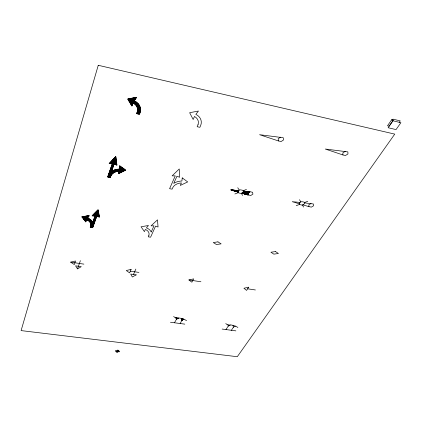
<?xml version="1.0" encoding="UTF-8"?>
<svg xmlns="http://www.w3.org/2000/svg" width="422" height="422" viewBox="0 0 422 422"><rect width="100%" height="100%" fill="white"/><g stroke="black" fill="none" stroke-linecap="round" stroke-linejoin="round"><path stroke-width="0.63" d="M238.029 191.097L237.876 191.767A2.516 1.746 -10.5 0 0 238.145 192.432A2.827 1.962 -10.5 0 0 238.773 192.954L240.682 193.355A3.096 2.147 -10.5 0 0 241.801 193.134A2.516 1.746 -10.5 0 0 242.671 192.685L243.367 191.424A2.511 1.741 -10.5 0 0 243.104 190.755A2.827 1.957 -10.5 0 0 242.481 190.232L240.461 189.847A2.827 1.957 -10.5 0 0 239.438 190.048A2.516 1.746 -10.5 0 0 238.567 190.501L238.029 191.097L237.649 190.533M85.735 221.856L86.542 219.625A8.836 5.897 1.8 0 1 90.746 225.654L90.197 227.294L92.661 227.706L96.738 216.191L94.328 213.574M77.49 268.872L81.261 266.678L75.564 265.828L77.49 268.872L80.386 260.654M140.173 112.321L139.471 114.272L136.628 113.655L137.356 111.582A10.334 8.187 0.1 0 0 132.993 102.947L131.896 106.096L127.681 99.017L136.644 97.271L134.228 100.716A13.314 10.55 0.1 0 1 140.173 112.321L137.472 108.48M133.442 274.479L135.852 269.072M174.46 322.777L176.533 319.164M180.125 323.521L181.966 320.272M225.96 329.566L228.255 326.058M231.388 330.278L233.471 327.134M392.945 120.803L388.145 127.734L396.042 129.586L400.9 122.696L392.033 120.565L393.003 119.162L400.23 120.887L399.249 122.285M280.588 137.145L278.172 138.754L278.462 140.943L281.152 141.528L283.563 139.93L283.289 137.736L259.577 134.697L278.462 140.943M245.862 191.351L248.162 195.027L247.846 193.165L250.035 191.767L252.572 192.258L252.915 194.136L250.731 195.523L241.753 193.149M345.323 151.329L342.854 152.869L342.944 154.953L345.481 155.507L347.944 153.983L347.87 151.888L325.304 149.04L342.944 154.953M311.025 203.52L308.788 204.86L308.962 206.653L311.362 207.112L313.593 205.783L313.43 203.984L304.578 202.887M178.48 318.056L176.486 319.19L175.974 317.803M183.813 319.227L181.929 320.293L181.27 318.457M230.296 325.003L228.265 326.095L227.896 324.755M235.36 326.127L233.435 327.156L232.965 325.383M234.89 193.978L238.325 192.632M243.109 190.755L246.474 189.436M296.212 205.662L299.646 204.369M304.431 202.565A2.474 1.635 -14.2 0 1 304.621 203.204L303.835 204.412A2.474 1.635 -14.3 0 1 302.954 204.839A3.049 2.015 -14.3 0 1 301.857 205.055L300.047 204.67A2.785 1.841 -14.2 0 1 299.488 204.174A2.474 1.635 -14.2 0 1 299.293 203.541L300.068 202.328A2.474 1.635 -14.2 0 1 300.949 201.895A2.78 1.836 -14.2 0 1 301.957 201.695L303.872 202.064A2.78 1.836 -14.2 0 1 304.431 202.565L307.796 201.294M70.648 262.141L75.533 260.991L74.298 264.573L70.648 262.141L83.883 264.135M188.908 279.955L193.687 278.879L191.873 282.197L188.908 279.955L200.919 281.764M299.958 202.439L292.224 201.679L299.319 203.789M238.462 190.617L230.375 189.81L237.929 192.026M243.294 191.097L250.035 191.767M117.1 350.819L118.366 350.967M116.741 351.568L118.007 351.716M170.472 322.25L184.804 324.138M222.146 329.06L235.866 330.869M175.995 317.856L176.66 317.945M177.641 318.072L178.295 318.162M181.307 318.568L181.972 318.657M176.037 317.972L178.131 318.251M181.349 318.684L182.679 318.863M176.079 318.093L177.973 318.346M181.391 318.8L183.327 319.064M176.127 318.209L177.815 318.436M181.434 318.921L183.85 319.243M176.169 318.33L177.651 318.526M181.476 319.037L183.633 319.327M176.211 318.446L177.493 318.621M181.518 319.159L183.475 319.417M176.259 318.568L177.335 318.71M181.56 319.275L183.317 319.507M176.301 318.684L177.171 318.8M181.608 319.391L183.153 319.602M176.343 318.8L177.013 318.89M181.65 319.512L182.995 319.691M176.391 318.921L176.855 318.985M181.692 319.628L182.832 319.781M181.734 319.744L182.673 319.871M181.776 319.865L182.515 319.96M181.819 319.981L182.351 320.05M181.861 320.098L182.193 320.145M130.356 271.135L138.928 272.427M247.624 288.801L255.394 289.972M302.912 204.855L308.962 206.653M96.738 216.191L99.407 217.124L98.147 209.676L92.075 215.874L95.071 215.906L92.803 222.373L92.407 221.666A11.383 7.596 1.8 0 0 87.481 218.005L89.348 215.526L81.815 216.866L85.771 221.898M82.575 216.734L86.194 220.653M90.756 225.596L92.676 227.674M82.237 216.792L86.088 220.959M90.667 225.918L92.254 227.637M81.9 216.855L85.983 221.27M90.566 226.234L91.796 227.558M83.519 219.034L85.877 221.582M90.461 226.54L91.337 227.484M90.355 226.846L90.878 227.411M84.273 216.428L87.797 220.258M90.53 223.233L93.215 226.15M83.936 216.491L87.022 219.846M90.73 223.876L93.104 226.456M83.593 216.549L86.51 219.72M90.82 224.398L92.998 226.762M83.255 216.613L86.404 220.031M90.83 224.831L92.887 227.062M82.918 216.671L86.299 220.342M90.814 225.232L92.782 227.368M85.629 216.185L93.647 224.926M85.291 216.249L93.536 225.232M84.954 216.307L93.431 225.538M84.611 216.37L88.952 221.091M89.981 222.209L93.32 225.844M87.328 215.885L88.288 216.934M92.93 222.014L94.19 223.391M86.99 215.943L88.108 217.166M90.181 219.44L92.692 222.183M92.819 222.32L94.08 223.697M86.647 216.006L87.929 217.404M89.242 218.839L93.969 224.008M86.31 216.064L87.755 217.641M88.488 218.443L93.863 224.314M85.972 216.127L87.576 217.879M87.829 218.158L93.753 224.62M93.473 220.463L94.734 221.851M88.689 215.642L89 215.985M93.362 220.775L94.623 222.157M88.346 215.7L88.82 216.222M93.257 221.086L94.517 222.468M88.008 215.763L88.641 216.46M93.146 221.392L94.407 222.774M87.67 215.821L88.467 216.697M93.035 221.703L94.296 223.085M93.911 219.218L95.172 220.611M93.8 219.53L95.066 220.922M93.689 219.841L94.955 221.228M93.584 220.152L94.844 221.539M92.476 215.463L92.851 215.879M94.459 217.657L95.725 219.055M94.349 217.968L95.615 219.366M94.238 218.279L95.504 219.677M94.127 218.596L95.393 219.989M94.016 218.907L95.282 220.3M93.505 214.418L94.844 215.906M95.008 216.085L96.274 217.494M93.299 214.624L94.444 215.9M94.897 216.402L96.163 217.805M93.093 214.835L94.048 215.895M94.786 216.713L96.058 218.121M92.887 215.046L93.647 215.89M94.676 217.029L95.947 218.432M92.682 215.257L93.251 215.885M94.565 217.341L95.836 218.744M94.122 213.785L96.612 216.555M93.916 213.996L96.501 216.866M93.71 214.207L96.39 217.182M95.361 212.519L99.386 217.019M95.156 212.73L98.943 216.961M94.945 212.941L98.373 216.76M94.739 213.152L97.799 216.56M94.533 213.363L97.224 216.359M96.19 211.675L99.022 214.845M95.984 211.886L99.112 215.389M95.773 212.097L99.207 215.932M95.567 212.308L99.297 216.475M97.229 210.615L98.558 212.113M97.018 210.826L98.653 212.662M96.812 211.042L98.743 213.21M96.606 211.253L98.838 213.754M96.395 211.464L98.927 214.302M97.851 209.977L98.279 210.462M97.646 210.193L98.373 211.011M97.435 210.404L98.463 211.564M107.9 176.37L108.633 177.261M107.774 176.723L108.143 177.171M108.391 174.956L110.364 177.356M108.269 175.315L110.1 177.535M108.143 175.668L109.609 177.446M108.021 176.021L109.124 177.351M108.887 173.537L110.875 175.963M108.765 173.896L110.743 176.306M108.639 174.249L110.611 176.649M108.517 174.602L110.49 177.003M109.509 171.759L111.751 174.497M109.388 172.113L111.54 174.745M109.261 172.471L111.366 175.04M109.134 172.83L111.192 175.336M109.013 173.184L111.018 175.631M110.01 170.324L112.648 173.558M109.884 170.683L112.4 173.769M109.762 171.042L112.178 174.001M109.636 171.401L111.962 174.249M110.511 168.89L111.825 170.504M112.268 171.052L113.682 172.793M110.385 169.248L111.698 170.863M111.994 171.221L113.407 172.967M110.263 169.607L111.572 171.216M111.714 171.395L113.138 173.141M110.137 169.966L112.89 173.352M111.144 167.08L112.458 168.71M113.75 170.303L115.132 172.012M111.018 167.444L112.331 169.069M113.434 170.435L114.831 172.155M110.891 167.808L112.205 169.428M113.138 170.583L114.531 172.303M110.764 168.167L112.078 169.786M112.843 170.731L114.235 172.445M110.638 168.526L111.951 170.145M112.547 170.878L113.956 172.614M109.614 163.108L110.073 163.683M111.651 165.63L112.969 167.265M115.032 169.829L116.43 171.564M109.388 163.351L109.646 163.673M111.524 165.994L112.843 167.629M114.705 169.939L116.097 171.664M111.397 166.358L112.711 167.988M114.378 170.045L115.776 171.78M111.271 166.722L112.584 168.352M114.061 170.177L115.454 171.896M110.522 162.143L111.788 163.715M112.157 164.174L113.481 165.82M116.409 169.465L117.849 171.253M118.846 172.492L119.415 173.199M110.295 162.38L111.361 163.704M112.03 164.543L113.349 166.184M116.055 169.544L117.48 171.311M118.714 172.851L119.115 173.347M110.068 162.623L110.933 163.699M111.904 164.907L113.223 166.542M115.712 169.633L117.121 171.385M118.587 173.205L118.819 173.495M109.841 162.866L110.506 163.689M111.777 165.271L113.096 166.906M115.37 169.723L116.778 171.474M111.429 161.167L113.993 164.369M117.88 169.217L120.602 172.614M111.202 161.41L113.866 164.733M117.495 169.259L118.988 171.116M119.231 171.422L120.302 172.762M110.975 161.658L113.734 165.092M117.137 169.327L118.593 171.147M119.104 171.78L120.006 172.909M110.749 161.9L112.215 163.725M112.284 163.81L113.608 165.456M116.773 169.396L118.218 171.195M118.972 172.139L119.711 173.052M112.569 159.954L116.651 165.065M119.674 168.853L122.085 171.875M112.342 160.196L116.039 164.828M119.452 169.101L121.789 172.023M112.115 160.439L115.433 164.591M119.051 169.117L121.489 172.171M111.888 160.682L114.821 164.353M118.651 169.138L121.193 172.318M111.656 160.924L114.209 164.111M118.265 169.18L120.898 172.466M113.486 158.973L116.646 162.95M119.721 166.817L123.277 171.285M113.254 159.221L116.73 163.583M119.711 167.323L122.976 171.432M113.027 159.463L116.81 164.211M119.695 167.835L122.681 171.58M112.801 159.706L116.894 164.844M119.684 168.341L122.385 171.728M114.404 157.997L116.314 160.402M121.71 167.207L124.469 170.688M114.172 158.239L116.398 161.04M120.766 166.548L124.168 170.836M113.945 158.487L116.477 161.679M119.816 165.883L123.873 170.984M113.713 158.73L116.562 162.312M119.732 166.305L123.572 171.132M115.322 157.016L115.976 157.844M115.09 157.258L116.061 158.487M124.527 169.19L125.366 170.245M114.863 157.506L116.145 159.126M123.593 168.531L125.065 170.393M114.631 157.749L116.229 159.764M122.649 167.872L124.764 170.541M115.549 156.768L115.892 157.2M128.024 99.592L132.144 105.394M137.092 112.368L138.258 114.009M130.382 103.554L131.991 105.822M136.939 112.785L137.73 113.893M136.791 113.201L137.203 113.782M129.222 98.716L132.735 103.685M137.556 110.501L139.724 113.565M128.821 98.795L132.587 104.113M137.461 111.002L139.577 113.982M128.42 98.875L132.439 104.54M137.372 111.503L139.307 114.235M128.024 98.948L132.292 104.967M137.24 111.946L138.785 114.125M130.82 98.405L135.008 104.35M137.176 107.425L140.299 111.851M130.419 98.484L133.99 103.538M130.023 98.563L133.204 103.073M137.593 109.287L140.025 112.732M129.623 98.637L132.888 103.258M137.593 109.915L139.877 113.149M132.424 98.094L140.584 109.715M132.023 98.173L140.558 110.316M131.622 98.252L140.494 110.859M131.221 98.326L140.41 111.382M134.022 97.783L135.151 99.397M138.02 103.501L139.619 105.785M133.621 97.862L134.924 99.719M136.717 102.282L140.231 107.293M133.22 97.941L134.697 100.046M135.794 101.607L140.452 108.254M132.825 98.015L134.47 100.367M135.008 101.132L140.547 109.029M135.626 97.471L136.063 98.099M135.225 97.551L135.837 98.426M134.824 97.63L135.61 98.748M134.423 97.704L135.378 99.075M136.026 97.392L136.29 97.777M232.337 190.005L232.638 190.475M232.195 189.99L232.475 190.427M232.058 189.979L232.316 190.38M231.915 189.963L232.153 190.333M231.773 189.947L231.994 190.285M231.636 189.937L231.831 190.238M231.493 189.921L231.667 190.19M233.872 190.158L234.41 190.997M233.735 190.143L234.252 190.95M233.593 190.132L234.089 190.902M233.456 190.116L233.93 190.855M233.313 190.1L233.767 190.807M233.176 190.09L233.609 190.76M233.034 190.074L233.445 190.712M232.897 190.064L233.282 190.665M232.754 190.048L233.123 190.617M232.617 190.032L232.96 190.57M232.475 190.021L232.802 190.522M235.55 190.327L236.346 191.562M235.413 190.311L236.183 191.514M235.27 190.296L236.025 191.467M235.133 190.285L235.861 191.419M234.991 190.269L235.703 191.372M234.854 190.259L235.539 191.324M234.711 190.243L235.381 191.277M234.574 190.227L235.218 191.229M234.432 190.216L235.059 191.182M234.294 190.201L234.896 191.134M234.152 190.185L234.737 191.087M234.015 190.174L234.574 191.045M237.09 190.48L237.871 191.704M236.948 190.464L237.876 191.915M236.811 190.449L237.792 191.984M236.668 190.438L237.628 191.936M236.531 190.422L237.47 191.894M236.389 190.412L237.306 191.846M236.251 190.396L237.148 191.799M236.109 190.38L236.99 191.752M235.972 190.369L236.826 191.704M235.829 190.354L236.668 191.657M235.692 190.338L236.505 191.609M238.066 190.575L238.235 190.839M237.924 190.565L238.156 190.923M237.786 190.549L238.082 191.013M237.507 190.522L237.971 191.25M237.37 190.507L237.939 191.398M237.227 190.491L237.902 191.551M237.76 187.748L239.263 190.116M241.273 193.276L242.655 195.46M242.829 192.537L243.552 193.677M242.755 192.622L243.394 193.629M242.676 192.706L243.23 193.582M242.587 192.77L243.072 193.534M242.497 192.828L242.914 193.487M242.402 192.886L242.755 193.44M242.302 192.938L242.592 193.392M242.207 192.986L242.434 193.35M242.107 193.033L242.275 193.302M243.362 191.103L245.303 194.189M243.378 191.34L245.145 194.141M243.362 191.525L244.987 194.094M243.33 191.678L244.823 194.051M243.294 191.825L244.665 194.004M243.257 191.978L244.507 193.956M243.214 192.115L244.349 193.909M243.141 192.2L244.19 193.862M243.061 192.284L244.027 193.814M242.988 192.369L243.869 193.767M242.908 192.453L243.71 193.724M244.887 191.256L247.049 194.7M244.749 191.24L246.891 194.653M244.612 191.229L246.733 194.611M244.47 191.213L246.575 194.563M244.333 191.198L246.416 194.516M244.196 191.187L246.258 194.468M244.053 191.171L246.1 194.421M243.916 191.161L245.942 194.373M243.779 191.145L245.778 194.331M243.636 191.129L245.62 194.284M243.499 191.119L245.462 194.236M246.416 191.409L247.994 193.925M246.279 191.393L248.046 194.22M246.142 191.377L248.104 194.521M246 191.366L248.162 194.816M245.725 191.34L248.004 194.98M245.583 191.324L247.846 194.932M245.446 191.308L247.688 194.89M245.309 191.298L247.529 194.843M245.166 191.282L247.371 194.795M245.029 191.272L247.213 194.748M248.083 191.572L248.722 192.601M247.946 191.562L248.632 192.664M247.804 191.546L248.537 192.722M247.667 191.53L248.447 192.78M247.529 191.519L248.352 192.838M247.387 191.504L248.257 192.901M247.25 191.488L248.168 192.959M247.113 191.477L248.073 193.018M246.97 191.461L247.983 193.076M246.833 191.451L247.888 193.139M246.696 191.435L247.878 193.329M246.553 191.419L247.936 193.629M249.471 191.709L249.655 192.01M249.328 191.699L249.56 192.068M249.191 191.683L249.471 192.126M249.054 191.667L249.376 192.189M248.917 191.657L249.281 192.247M248.774 191.641L249.191 192.305M248.637 191.63L249.096 192.363M248.5 191.614L249.001 192.427M248.358 191.599L248.911 192.485M248.22 191.588L248.816 192.543M299.541 199.696L300.775 201.959M302.432 204.976L303.576 207.065M186.566 320.667A20.082 11.288 -4.4 0 0 184.72 319.618A10.139 5.739 -4.8 0 0 183.19 319.016A49.221 26.924 -3.7 0 0 180.326 318.204A3.529 2.015 -4.8 0 0 179.508 318.067A3.777 2.152 -4.8 0 0 178.432 318.061A3.561 2.047 -4.8 0 1 177.361 318.056A3.46 1.989 -4.8 0 1 176.913 317.993A20.868 12.196 -5.2 0 1 175.863 317.777A3.598 2.068 -4.8 0 1 174.692 317.312A6.066 3.492 -4.9 0 1 173.695 316.41M237.897 327.514A19.665 10.808 -6.9 0 0 236.204 326.501A9.928 5.491 -7.2 0 0 234.774 325.926A48.155 25.837 -6 0 0 232.074 325.146A3.455 1.925 -7.3 0 0 231.298 325.009A3.698 2.057 -7.3 0 0 230.254 325.003A3.487 1.957 -7.4 0 1 229.215 324.998A3.392 1.904 -7.4 0 1 228.787 324.94A20.446 11.637 -7.9 0 1 227.79 324.734A3.518 1.978 -7.3 0 1 226.693 324.291A5.94 3.339 -7.5 0 1 225.812 323.421M119.748 165.83L119.669 169.09A12.069 8.693 -0.3 0 0 111.45 171.559L114.098 164.068L116.936 165.176L115.802 156.504L109.098 163.662L112.315 163.725L107.652 177.076L110.29 177.572L110.981 175.694A9.368 6.747 -0.3 0 1 119.352 171.089L118.408 173.7L125.756 170.05L119.748 165.83M182.246 177.894L181.887 181.017A11.721 8.292 -5.7 0 0 173.737 183.396L176.945 176.217L179.593 177.272L179.244 168.969L172.15 175.837L175.251 175.89L169.581 188.692L172.092 189.156L172.92 187.363A9.099 6.435 -5.7 0 1 181.413 182.932L180.273 185.437L187.69 181.929L182.246 177.894M98.252 65.289L21.1 330.595L237.291 356.711L394.755 134.112L98.252 65.289M148.924 235.233L148.249 236.811L150.596 237.201L155.554 226.123L158.055 227.015L157.485 219.857L151.065 225.823L153.961 225.849L151.197 232.074L150.876 231.393A11.03 7.306 -2.5 0 0 146.429 227.88L148.454 225.49L141.048 226.793L144.435 231.625L145.379 229.436A8.561 5.671 -2.5 0 1 148.924 235.233M198.018 124.733L197.153 126.721L199.854 127.307L200.687 125.439A12.95 10.049 -7.4 0 0 195.845 114.33L198.451 111.033L189.647 112.716L193.17 119.489L194.479 116.467A10.049 7.796 -7.4 0 1 198.018 124.733M131.115 269.405L129.601 272.86L126.278 270.523L131.115 269.405M115.786 350.708L115.475 351.373L119.315 351.821L119.637 351.162L115.786 350.708M117.416 350.154L116.43 352.228L117.691 352.375L118.688 350.307L117.416 350.154M248.658 287.197L246.596 290.394L243.927 288.247L248.658 287.197M391.721 119.674L387.512 125.767L389.1 126.141L393.32 120.054L391.721 119.674M136.164 274.886L132.318 277.001L130.714 274.068L136.164 274.886M217.947 241.859L213.274 242.539L216.465 244.538L221.128 243.858L217.947 241.859M275.519 251.57L270.935 252.229L273.841 254.144L278.409 253.485L275.519 251.57"/></g></svg>
